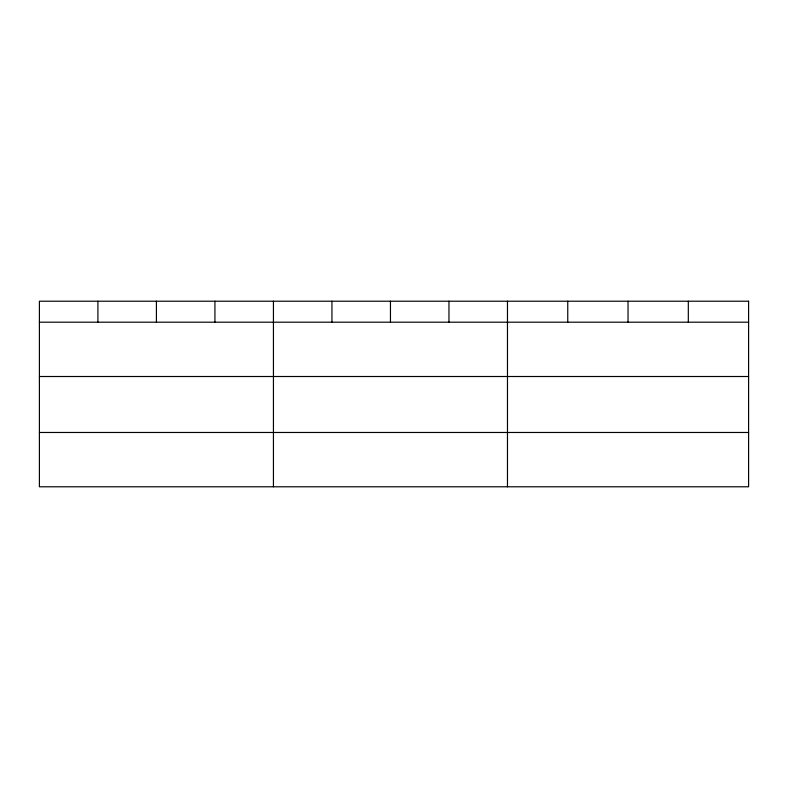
<?xml version="1.0" encoding="UTF-8"?>
<svg xmlns="http://www.w3.org/2000/svg" width="788" height="788" viewBox="0 0 788 788"><rect width="100%" height="100%" fill="white"/><g stroke="black" fill="none" stroke-linecap="round" stroke-linejoin="round"><path stroke-width="1.18" d="M39.4 322.194L748.6 322.194M39.4 376.506L748.6 376.506M39.4 432.474L748.6 432.474M688.318 301.213L688.318 322.194M628.036 301.213L628.036 322.194M567.754 301.213L567.754 322.194M507.472 301.213L507.472 486.787M448.963 301.213L448.963 322.194M390.454 301.213L390.454 322.194M331.945 301.213L331.945 322.194M273.436 301.213L273.436 486.787M214.927 301.213L214.927 322.194M156.418 301.213L156.418 322.194M97.909 301.213L97.909 322.194M748.6 301.213L39.4 301.213L39.4 486.787L748.6 486.787L748.6 301.213"/></g></svg>
